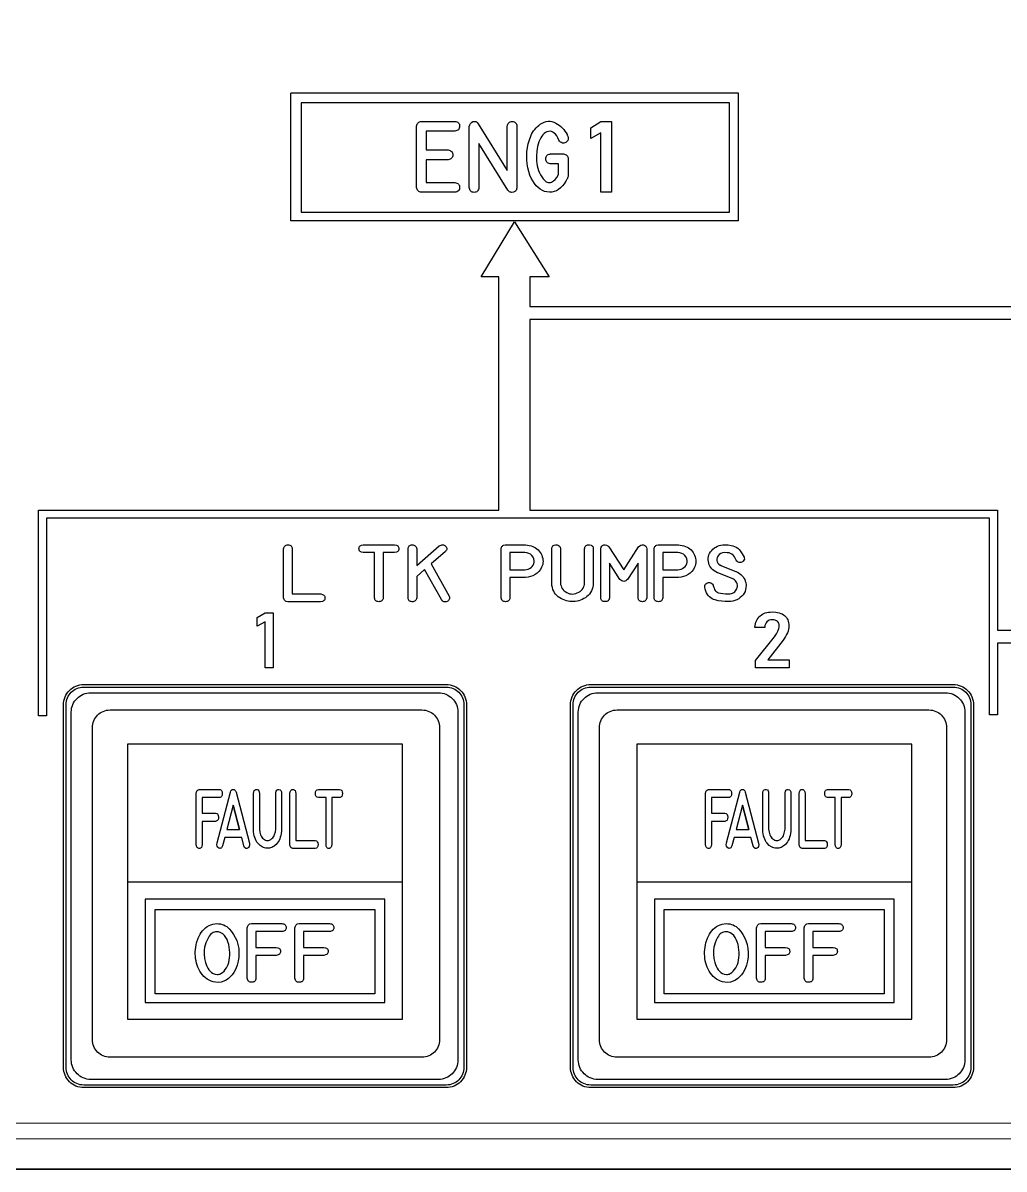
# Model space of a CAD drawing. Extents: x 361 to 684, y 82 to 686.
# Drawn here: x 394.5 to 451.6, y 438.9 to 505.6 of the extents above; entities that cross this region are included whole.
import ezdxf

# ---------------------------------------------------------------- set-up
doc = ezdxf.new("R2010")
doc.units = 0
for name, color, linetype in [('_BACKPANEL', 5, 'CONTINUOUS'), ('_ENGRAVING', 105, 'CONTINUOUS'), ('_LABELS', 30, 'CONTINUOUS'), ('_TOPLAYER', 1, 'CONTINUOUS')]:
    doc.layers.add(name, color=color, linetype=linetype)

msp = doc.modelspace()

# ---------------------------------------------------------------- linework, layer by layer
at = {"layer": '_BACKPANEL'}
for points in [[(683.84, 572.225), (683.84, 567.463), (683.84, 557.938), (683.84, 548.413), (683.84, 448.4), (683.84, 438.875), (361.5, 438.875), (361.5, 448.4), (361.5, 548.413), (361.5, 557.938), (361.5, 567.463), (361.5, 572.225)], [(398.043, 466.914), (419.138, 466.914), (419.244, 466.909), (419.346, 466.893), (419.444, 466.868), (419.539, 466.833), (419.629, 466.79), (419.713, 466.739), (419.792, 466.68), (419.865, 466.614), (419.931, 466.541), (419.991, 466.462), (420.042, 466.377), (420.085, 466.287), (420.119, 466.193), (420.145, 466.094), (420.16, 465.992), (420.165, 465.886), (420.165, 444.791), (420.16, 444.686), (420.145, 444.584), (420.119, 444.485), (420.085, 444.391), (420.042, 444.301), (419.991, 444.216), (419.931, 444.137), (419.865, 444.064), (419.792, 443.998), (419.713, 443.939), (419.629, 443.888), (419.539, 443.844), (419.444, 443.81), (419.346, 443.785), (419.244, 443.769), (419.138, 443.764), (398.043, 443.764), (397.937, 443.769), (397.835, 443.785), (397.737, 443.81), (397.642, 443.844), (397.552, 443.888), (397.468, 443.939), (397.389, 443.998), (397.316, 444.064), (397.249, 444.137), (397.19, 444.216), (397.139, 444.301), (397.096, 444.391), (397.062, 444.485), (397.036, 444.584), (397.021, 444.686), (397.015, 444.791), (397.015, 465.886), (397.021, 465.992), (397.036, 466.094), (397.062, 466.193), (397.096, 466.287), (397.139, 466.377), (397.19, 466.462), (397.249, 466.541), (397.316, 466.614), (397.389, 466.68), (397.468, 466.739), (397.552, 466.79), (397.642, 466.833), (397.737, 466.868), (397.835, 466.893), (397.937, 466.909)], [(427.543, 466.914), (448.638, 466.914), (448.744, 466.909), (448.846, 466.893), (448.944, 466.868), (449.039, 466.833), (449.129, 466.79), (449.213, 466.739), (449.292, 466.68), (449.365, 466.614), (449.431, 466.541), (449.491, 466.462), (449.542, 466.377), (449.585, 466.287), (449.619, 466.193), (449.645, 466.094), (449.66, 465.992), (449.665, 465.886), (449.665, 444.791), (449.66, 444.686), (449.645, 444.584), (449.619, 444.485), (449.585, 444.391), (449.542, 444.301), (449.491, 444.216), (449.431, 444.137), (449.365, 444.064), (449.292, 443.998), (449.213, 443.939), (449.129, 443.888), (449.039, 443.844), (448.944, 443.81), (448.846, 443.785), (448.744, 443.769), (448.638, 443.764), (427.543, 443.764), (427.437, 443.769), (427.335, 443.785), (427.237, 443.81), (427.142, 443.844), (427.052, 443.888), (426.968, 443.939), (426.889, 443.998), (426.816, 444.064), (426.749, 444.137), (426.69, 444.216), (426.639, 444.301), (426.596, 444.391), (426.562, 444.485), (426.536, 444.584), (426.521, 444.686), (426.515, 444.791), (426.515, 465.886), (426.521, 465.992), (426.536, 466.094), (426.562, 466.193), (426.596, 466.287), (426.639, 466.377), (426.69, 466.462), (426.749, 466.541), (426.816, 466.614), (426.889, 466.68), (426.968, 466.739), (427.052, 466.79), (427.142, 466.833), (427.237, 466.868), (427.335, 466.893), (427.437, 466.909)]]:
    msp.add_lwpolyline(points, close=True, dxfattribs=at)
at = {"layer": '_ENGRAVING'}
for points in [[(436.134, 494.039), (436.134, 501.462), (410.086, 501.459)], [(436.134, 494.039), (410.086, 494.046), (410.086, 501.459)], [(461.427, 469.473), (451.21, 469.473), (451.21, 465.303), (450.738, 465.303), (450.738, 475.706), (450.738, 476.749), (432.169, 476.749), (411.852, 476.749), (395.889, 476.749), (395.879, 476.749), (395.879, 475.736), (395.879, 465.241), (395.407, 465.241), (395.407, 475.715), (395.407, 477.197), (395.407, 477.198), (411.865, 477.198), (420.585, 477.198), (420.78, 477.198), (421.49, 477.198), (421.542, 477.198), (422.187, 477.198), (422.187, 490.789), (421.167, 490.789), (423.113, 493.988), (425.117, 490.789), (423.994, 490.789), (423.994, 489.055), (489.116, 489.055)], [(510.137, 488.305), (423.994, 488.305), (423.994, 477.198), (432.193, 477.197), (451.21, 477.197), (451.21, 475.693), (451.21, 470.223), (461.374, 470.223)], [(677.57, 441.546), (367.111, 441.532), (367.02, 441.522), (366.936, 441.496), (366.86, 441.454), (366.794, 441.399), (366.739, 441.332), (366.698, 441.256), (366.672, 441.171), (366.663, 441.08), (366.672, 440.99), (366.699, 440.905), (366.74, 440.829), (366.795, 440.762), (366.862, 440.708), (366.938, 440.666), (367.022, 440.64), (367.113, 440.631), (677.57, 440.646)]]:
    msp.add_lwpolyline(points, dxfattribs=at)
for points in [[(410.7, 494.546), (435.611, 494.546), (435.611, 500.897), (410.7, 500.897)], [(419.635, 499.26), (417.971, 499.26), (417.971, 498.159), (419.239, 498.159), (419.306, 498.145), (419.364, 498.125), (419.413, 498.099), (419.453, 498.066), (419.484, 498.027), (419.506, 497.981), (419.519, 497.93), (419.523, 497.872), (419.519, 497.814), (419.505, 497.762), (419.483, 497.717), (419.452, 497.678), (419.412, 497.646), (419.363, 497.62), (419.306, 497.6), (419.239, 497.587), (417.971, 497.587), (417.971, 496.264), (419.635, 496.264), (419.701, 496.25), (419.758, 496.23), (419.807, 496.204), (419.847, 496.172), (419.878, 496.133), (419.9, 496.088), (419.913, 496.037), (419.917, 495.98), (419.913, 495.923), (419.9, 495.872), (419.878, 495.827), (419.847, 495.788), (419.807, 495.756), (419.758, 495.731), (419.701, 495.711), (419.635, 495.698), (417.692, 495.698), (417.633, 495.709), (417.581, 495.728), (417.535, 495.753), (417.496, 495.785), (417.464, 495.825), (417.438, 495.871), (417.42, 495.924), (417.408, 495.984), (417.408, 499.54), (417.42, 499.603), (417.44, 499.657), (417.466, 499.704), (417.498, 499.744), (417.537, 499.775), (417.582, 499.798), (417.634, 499.814), (417.692, 499.822), (419.635, 499.822), (419.701, 499.813), (419.758, 499.796), (419.807, 499.772), (419.846, 499.74), (419.877, 499.701), (419.899, 499.655), (419.912, 499.601), (419.916, 499.539), (419.912, 499.478), (419.898, 499.424), (419.876, 499.378), (419.845, 499.339), (419.806, 499.308), (419.757, 499.284), (419.7, 499.269)], [(423.246, 495.976), (423.233, 495.88), (423.217, 495.839), (423.195, 495.803), (423.166, 495.772), (423.131, 495.745), (423.042, 495.707), (422.946, 495.693), (422.902, 495.697), (422.861, 495.708), (422.823, 495.727), (422.788, 495.753), (422.726, 495.827), (421.041, 498.539), (421.041, 495.976), (421.027, 495.91), (421.007, 495.852), (420.98, 495.804), (420.948, 495.764), (420.909, 495.733), (420.865, 495.711), (420.814, 495.698), (420.757, 495.694), (420.7, 495.698), (420.65, 495.711), (420.605, 495.733), (420.567, 495.764), (420.535, 495.804), (420.509, 495.852), (420.489, 495.91), (420.475, 495.976), (420.475, 499.532), (420.5, 499.628), (420.544, 499.706), (420.607, 499.766), (420.689, 499.808), (420.734, 499.821), (420.777, 499.825), (420.818, 499.822), (420.857, 499.81), (420.894, 499.79), (420.93, 499.763), (420.995, 499.683), (422.68, 496.967), (422.68, 499.532), (422.693, 499.6), (422.713, 499.658), (422.739, 499.707), (422.772, 499.747), (422.812, 499.778), (422.859, 499.8), (422.912, 499.813), (422.972, 499.817), (423.032, 499.812), (423.084, 499.798), (423.129, 499.776), (423.167, 499.744), (423.198, 499.704), (423.221, 499.656), (423.237, 499.598), (423.246, 499.532)], [(425.194, 497.359), (425.176, 497.361), (425.118, 497.372), (425.069, 497.39), (425.027, 497.415), (424.992, 497.446), (424.965, 497.485), (424.946, 497.53), (424.935, 497.582), (424.931, 497.641), (424.935, 497.7), (424.946, 497.752), (424.965, 497.798), (424.992, 497.836), (425.027, 497.868), (425.069, 497.892), (425.118, 497.91), (425.176, 497.921), (425.194, 497.925), (425.212, 497.925), (425.952, 497.925), (426.008, 497.92), (426.06, 497.904), (426.108, 497.878), (426.152, 497.842), (426.188, 497.798), (426.214, 497.75), (426.23, 497.697), (426.235, 497.641), (426.235, 496.62), (426.211, 496.568), (426.197, 496.536), (426.183, 496.505), (426.167, 496.475), (426.151, 496.445), (426.137, 496.415), (426.121, 496.385), (426.103, 496.354), (426.002, 496.199), (425.896, 496.065), (425.784, 495.952), (425.666, 495.86), (425.543, 495.789), (425.413, 495.74), (425.277, 495.712), (425.136, 495.705), (424.994, 495.718), (424.858, 495.752), (424.728, 495.804), (424.604, 495.876), (424.486, 495.968), (424.373, 496.079), (424.266, 496.21), (424.165, 496.36), (424.077, 496.522), (424.002, 496.703), (423.939, 496.903), (423.888, 497.123), (423.851, 497.353), (423.829, 497.586), (423.823, 497.821), (423.834, 498.059), (423.861, 498.295), (423.907, 498.526), (423.972, 498.75), (424.055, 498.969), (424.105, 499.074), (424.16, 499.174), (424.22, 499.268), (424.287, 499.357), (424.359, 499.44), (424.437, 499.517), (424.521, 499.589), (424.61, 499.655), (424.725, 499.725), (424.839, 499.777), (424.953, 499.813), (425.065, 499.83), (425.177, 499.831), (425.289, 499.814), (425.399, 499.78), (425.509, 499.728), (425.615, 499.665), (425.714, 499.596), (425.806, 499.521), (425.891, 499.439), (425.969, 499.352), (426.041, 499.258), (426.105, 499.159), (426.163, 499.053), (426.179, 499.021), (426.191, 498.992), (426.207, 498.962), (426.229, 498.871), (426.228, 498.789), (426.203, 498.715), (426.155, 498.65), (426.095, 498.602), (426.033, 498.571), (425.969, 498.559), (425.902, 498.564), (425.838, 498.586), (425.781, 498.62), (425.732, 498.667), (425.691, 498.727), (425.631, 498.862), (425.566, 498.977), (425.496, 499.072), (425.423, 499.146), (425.345, 499.199), (425.263, 499.232), (425.177, 499.244), (425.087, 499.236), (424.997, 499.21), (424.913, 499.17), (424.835, 499.116), (424.763, 499.047), (424.696, 498.964), (424.636, 498.866), (424.581, 498.754), (424.532, 498.628), (424.455, 498.365), (424.406, 498.093), (424.384, 497.811), (424.389, 497.519), (424.404, 497.373), (424.428, 497.232), (424.461, 497.096), (424.505, 496.964), (424.558, 496.837), (424.62, 496.715), (424.693, 496.598), (424.775, 496.485), (424.834, 496.415), (424.894, 496.357), (424.955, 496.313), (425.015, 496.282), (425.076, 496.264), (425.137, 496.259), (425.199, 496.267), (425.26, 496.288), (425.377, 496.355), (425.481, 496.446), (425.572, 496.562), (425.649, 496.701), (425.671, 496.745), (425.671, 497.359)], [(428.744, 495.701), (428.134, 495.701), (428.134, 499.15), (427.55, 498.819), (427.55, 499.453), (428.134, 499.815), (428.744, 499.815)], [(409.925, 471.88), (409.827, 471.899), (409.786, 471.918), (409.752, 471.943), (409.723, 471.974), (409.7, 472.011), (409.671, 472.104), (409.671, 474.96), (409.683, 475.015), (409.701, 475.062), (409.725, 475.101), (409.755, 475.134), (409.791, 475.158), (409.832, 475.176), (409.88, 475.186), (409.933, 475.189), (409.985, 475.184), (410.032, 475.173), (410.072, 475.155), (410.106, 475.13), (410.133, 475.098), (410.154, 475.059), (410.168, 475.013), (410.176, 474.96), (410.176, 472.331), (411.83, 472.332), (411.941, 472.308), (411.985, 472.287), (412.02, 472.261), (412.048, 472.23), (412.067, 472.192), (412.079, 472.149), (412.082, 472.1), (412.077, 472.052), (412.065, 472.009), (412.045, 471.973), (412.017, 471.942), (411.982, 471.918), (411.938, 471.899), (411.828, 471.88)], [(414.968, 472.108), (414.968, 474.734), (414.31, 474.734), (414.201, 474.755), (414.158, 474.774), (414.123, 474.8), (414.095, 474.831), (414.076, 474.868), (414.064, 474.912), (414.06, 474.961), (414.065, 475.01), (414.076, 475.054), (414.096, 475.091), (414.123, 475.123), (414.159, 475.148), (414.201, 475.168), (414.31, 475.19), (416.129, 475.19), (416.237, 475.169), (416.28, 475.149), (416.315, 475.124), (416.342, 475.092), (416.361, 475.054), (416.373, 475.011), (416.377, 474.961), (416.374, 474.911), (416.362, 474.868), (416.343, 474.83), (416.316, 474.799), (416.281, 474.774), (416.238, 474.754), (416.129, 474.734), (415.473, 474.734), (415.473, 472.108), (415.46, 472.054), (415.441, 472.008), (415.417, 471.968), (415.387, 471.936), (415.351, 471.912), (415.309, 471.894), (415.262, 471.884), (415.209, 471.882), (415.156, 471.886), (415.11, 471.897), (415.071, 471.915), (415.037, 471.94), (415.01, 471.971), (414.99, 472.01), (414.976, 472.055)], [(418.733, 475.128), (418.832, 475.177), (418.879, 475.189), (418.925, 475.191), (418.97, 475.185), (419.013, 475.17), (419.054, 475.146), (419.095, 475.113), (419.129, 475.075), (419.153, 475.037), (419.167, 474.999), (419.171, 474.96), (419.165, 474.92), (419.149, 474.88), (419.122, 474.84), (419.086, 474.799), (418.256, 474.08), (419.308, 472.209), (419.322, 472.155), (419.328, 472.104), (419.325, 472.059), (419.314, 472.017), (419.294, 471.98), (419.266, 471.948), (419.228, 471.92), (419.182, 471.896), (419.133, 471.879), (419.087, 471.871), (419.042, 471.871), (419.001, 471.88), (418.961, 471.898), (418.924, 471.925), (418.856, 472.004), (417.874, 473.75), (417.417, 473.353), (417.417, 472.104), (417.405, 472.051), (417.386, 472.005), (417.362, 471.966), (417.332, 471.934), (417.296, 471.91), (417.255, 471.892), (417.207, 471.882), (417.154, 471.879), (417.101, 471.883), (417.055, 471.894), (417.015, 471.912), (416.982, 471.937), (416.955, 471.968), (416.934, 472.007), (416.92, 472.052), (416.912, 472.104), (416.912, 474.96), (416.92, 475.013), (416.934, 475.059), (416.955, 475.098), (416.982, 475.13), (417.015, 475.155), (417.055, 475.173), (417.101, 475.184), (417.154, 475.189), (417.207, 475.186), (417.255, 475.176), (417.296, 475.158), (417.332, 475.134), (417.362, 475.101), (417.386, 475.062), (417.405, 475.015), (417.417, 474.96), (417.417, 473.986)], [(423.71, 475.19), (423.744, 475.19), (423.856, 475.178), (423.964, 475.159), (424.068, 475.131), (424.167, 475.096), (424.256, 475.054), (424.339, 475.005), (424.414, 474.95), (424.483, 474.889), (424.546, 474.821), (424.601, 474.747), (424.65, 474.667), (424.692, 474.581), (424.725, 474.491), (424.749, 474.402), (424.763, 474.314), (424.768, 474.226), (424.763, 474.139), (424.747, 474.053), (424.723, 473.967), (424.688, 473.881), (424.617, 473.754), (424.53, 473.641), (424.429, 473.542), (424.312, 473.459), (424.183, 473.391), (424.045, 473.34), (423.899, 473.306), (423.744, 473.288), (423.71, 473.287), (422.839, 473.287), (422.839, 472.109), (422.828, 472.056), (422.811, 472.01), (422.788, 471.97), (422.759, 471.938), (422.724, 471.914), (422.684, 471.896), (422.637, 471.885), (422.584, 471.882), (422.532, 471.885), (422.485, 471.896), (422.445, 471.914), (422.41, 471.938), (422.382, 471.97), (422.359, 472.01), (422.342, 472.056), (422.332, 472.109), (422.332, 474.963), (422.357, 475.053), (422.378, 475.089), (422.404, 475.12), (422.437, 475.146), (422.475, 475.166), (422.568, 475.19), (422.584, 475.19)], [(423.71, 474.734), (422.839, 474.734), (422.839, 473.744), (423.71, 473.744), (423.809, 473.752), (423.902, 473.775), (423.989, 473.813), (424.071, 473.867), (424.141, 473.932), (424.195, 474.005), (424.233, 474.085), (424.254, 474.174), (424.258, 474.282), (424.237, 474.383), (424.192, 474.477), (424.122, 474.565), (424.034, 474.639), (423.936, 474.692), (423.828, 474.723)], [(427.691, 472.972), (427.691, 472.94), (427.684, 472.843), (427.661, 472.723), (427.628, 472.612), (427.586, 472.508), (427.534, 472.413), (427.473, 472.326), (427.403, 472.247), (427.323, 472.176), (427.234, 472.113), (427.14, 472.058), (427.044, 472.011), (426.946, 471.972), (426.847, 471.941), (426.747, 471.917), (426.644, 471.902), (426.541, 471.894), (426.435, 471.894), (426.33, 471.901), (426.227, 471.917), (426.127, 471.94), (426.029, 471.971), (425.933, 472.01), (425.839, 472.056), (425.748, 472.11), (425.658, 472.172), (425.575, 472.242), (425.502, 472.319), (425.44, 472.404), (425.387, 472.496), (425.344, 472.595), (425.311, 472.703), (425.288, 472.817), (425.276, 472.94), (425.276, 472.972), (425.276, 474.963), (425.281, 475.009), (425.296, 475.051), (425.346, 475.123), (425.41, 475.169), (425.489, 475.19), (425.581, 475.185), (425.669, 475.158), (425.731, 475.112), (425.753, 475.082), (425.769, 475.047), (425.781, 474.963), (425.781, 472.972), (425.793, 472.882), (425.814, 472.798), (425.845, 472.72), (425.885, 472.647), (425.935, 472.581), (425.995, 472.52), (426.065, 472.465), (426.144, 472.416), (426.228, 472.376), (426.314, 472.348), (426.401, 472.332), (426.489, 472.328), (426.578, 472.336), (426.668, 472.356), (426.759, 472.388), (426.851, 472.432), (426.929, 472.48), (426.995, 472.534), (427.051, 472.595), (427.095, 472.662), (427.13, 472.734), (427.157, 472.809), (427.177, 472.889), (427.188, 472.972), (427.188, 474.963), (427.191, 475.007), (427.205, 475.053), (427.224, 475.093), (427.249, 475.125), (427.28, 475.151), (427.316, 475.17), (427.359, 475.182), (427.462, 475.186), (427.562, 475.165), (427.602, 475.146), (427.634, 475.121), (427.659, 475.09), (427.677, 475.054), (427.688, 475.011), (427.691, 474.963)], [(430.8, 472.108), (430.769, 472.009), (430.746, 471.97), (430.717, 471.938), (430.683, 471.914), (430.643, 471.896), (430.597, 471.886), (430.546, 471.882), (430.496, 471.886), (430.45, 471.897), (430.411, 471.914), (430.376, 471.939), (430.348, 471.971), (430.325, 472.009), (430.295, 472.108), (430.295, 474.125), (429.68, 473.177), (429.629, 473.13), (429.576, 473.096), (429.52, 473.074), (429.461, 473.065), (429.402, 473.071), (429.346, 473.091), (429.294, 473.126), (429.245, 473.177), (428.634, 474.12), (428.635, 472.108), (428.625, 472.055), (428.609, 472.009), (428.586, 471.971), (428.556, 471.939), (428.521, 471.915), (428.479, 471.898), (428.431, 471.887), (428.377, 471.884), (428.322, 471.888), (428.275, 471.898), (428.234, 471.916), (428.199, 471.94), (428.172, 471.972), (428.151, 472.01), (428.136, 472.055), (428.128, 472.108), (428.128, 474.96), (428.145, 475.044), (428.181, 475.109), (428.236, 475.155), (428.309, 475.182), (428.39, 475.189), (428.465, 475.175), (428.535, 475.138), (428.6, 475.08), (429.462, 473.744), (430.332, 475.08), (430.397, 475.138), (430.466, 475.175), (430.54, 475.189), (430.62, 475.181), (430.693, 475.154), (430.747, 475.108), (430.783, 475.043), (430.8, 474.96)], [(432.608, 475.19), (432.642, 475.19), (432.754, 475.178), (432.862, 475.159), (432.966, 475.131), (433.065, 475.096), (433.154, 475.054), (433.237, 475.005), (433.313, 474.95), (433.382, 474.889), (433.444, 474.821), (433.499, 474.747), (433.548, 474.667), (433.59, 474.581), (433.624, 474.491), (433.647, 474.402), (433.662, 474.314), (433.666, 474.226), (433.661, 474.139), (433.646, 474.053), (433.621, 473.967), (433.586, 473.881), (433.515, 473.754), (433.429, 473.641), (433.327, 473.542), (433.21, 473.459), (433.081, 473.391), (432.943, 473.34), (432.797, 473.306), (432.642, 473.288), (432.608, 473.287), (431.737, 473.287), (431.737, 472.109), (431.726, 472.056), (431.709, 472.01), (431.686, 471.97), (431.657, 471.938), (431.623, 471.914), (431.582, 471.896), (431.535, 471.885), (431.483, 471.882), (431.43, 471.885), (431.384, 471.896), (431.343, 471.914), (431.308, 471.938), (431.28, 471.97), (431.257, 472.01), (431.241, 472.056), (431.23, 472.109), (431.23, 474.963), (431.255, 475.053), (431.276, 475.089), (431.303, 475.12), (431.335, 475.146), (431.373, 475.166), (431.467, 475.19), (431.483, 475.19)], [(432.608, 474.734), (431.737, 474.734), (431.737, 473.744), (432.608, 473.744), (432.707, 473.752), (432.8, 473.775), (432.888, 473.813), (432.969, 473.867), (433.039, 473.932), (433.093, 474.005), (433.131, 474.085), (433.153, 474.174), (433.157, 474.282), (433.136, 474.383), (433.09, 474.477), (433.02, 474.565), (432.933, 474.639), (432.835, 474.692), (432.726, 474.723)], [(435.977, 473.642), (436.005, 473.631), (436.038, 473.616), (436.066, 473.602), (436.094, 473.586), (436.124, 473.571), (436.208, 473.516), (436.284, 473.456), (436.352, 473.391), (436.411, 473.321), (436.461, 473.245), (436.504, 473.165), (436.537, 473.08), (436.563, 472.99), (436.582, 472.842), (436.577, 472.691), (436.555, 472.583), (436.52, 472.479), (436.47, 472.38), (436.406, 472.285), (436.33, 472.197), (436.245, 472.119), (436.151, 472.052), (436.048, 471.996), (435.932, 471.948), (435.813, 471.914), (435.693, 471.893), (435.57, 471.886), (435.364, 471.892), (435.164, 471.91), (434.967, 471.94), (434.776, 471.982), (434.685, 472.012), (434.601, 472.051), (434.523, 472.1), (434.452, 472.159), (434.388, 472.228), (434.331, 472.308), (434.28, 472.397), (434.237, 472.497), (434.205, 472.607), (434.179, 472.72), (434.173, 472.776), (434.182, 472.829), (434.205, 472.879), (434.243, 472.925), (434.291, 472.963), (434.344, 472.986), (434.403, 472.996), (434.468, 472.993), (434.533, 472.973), (434.588, 472.94), (434.632, 472.894), (434.665, 472.835), (434.67, 472.82), (434.721, 472.662), (434.753, 472.597), (434.788, 472.54), (434.828, 472.492), (434.871, 472.453), (434.919, 472.423), (434.971, 472.402), (435.088, 472.372), (435.227, 472.352), (435.386, 472.342), (435.566, 472.34), (435.651, 472.345), (435.728, 472.359), (435.799, 472.382), (435.862, 472.415), (435.919, 472.456), (435.969, 472.507), (436.012, 472.568), (436.048, 472.637), (436.071, 472.704), (436.081, 472.773), (436.08, 472.842), (436.066, 472.913), (436.042, 472.981), (436.008, 473.044), (435.964, 473.1), (435.91, 473.151), (435.85, 473.19), (435.774, 473.227), (434.945, 473.555), (434.918, 473.568), (434.821, 473.619), (434.734, 473.675), (434.656, 473.736), (434.588, 473.802), (434.53, 473.874), (434.481, 473.95), (434.442, 474.032), (434.412, 474.119), (434.389, 474.221), (434.378, 474.32), (434.38, 474.417), (434.394, 474.511), (434.422, 474.602), (434.462, 474.691), (434.514, 474.777), (434.58, 474.861), (434.655, 474.938), (434.735, 475.005), (434.821, 475.061), (434.912, 475.107), (435.01, 475.143), (435.113, 475.169), (435.221, 475.184), (435.335, 475.19), (435.532, 475.185), (435.719, 475.153), (435.809, 475.132), (435.9, 475.101), (436.006, 475.049), (436.099, 474.988), (436.179, 474.918), (436.245, 474.839), (436.36, 474.666), (436.462, 474.479), (436.478, 474.437), (436.484, 474.361), (436.46, 474.293), (436.416, 474.232), (436.378, 474.203), (436.33, 474.178), (436.28, 474.164), (436.228, 474.16), (436.174, 474.167), (436.121, 474.184), (436.076, 474.211), (436.036, 474.248), (436.003, 474.296), (435.904, 474.488), (435.841, 474.577), (435.756, 474.65), (435.68, 474.688), (435.599, 474.715), (435.482, 474.732), (435.317, 474.737), (435.204, 474.724), (435.105, 474.689), (435.021, 474.631), (434.95, 474.55), (434.914, 474.489), (434.891, 474.425), (434.881, 474.358), (434.885, 474.287), (434.906, 474.202), (434.945, 474.128), (435, 474.063), (435.072, 474.009), (435.088, 473.998), (435.108, 473.988), (435.127, 473.98), (435.149, 473.972)], [(409.069, 468.032), (408.594, 468.032), (408.594, 470.719), (408.139, 470.461), (408.139, 470.954), (408.594, 471.237), (409.069, 471.237)], [(438.093, 471.284), (438.316, 471.271), (438.417, 471.255), (438.511, 471.232), (438.599, 471.202), (438.679, 471.166), (438.752, 471.124), (438.818, 471.074), (438.878, 471.02), (438.929, 470.959), (438.973, 470.893), (439.008, 470.821), (439.036, 470.743), (439.056, 470.659), (439.068, 470.569), (439.072, 470.474), (439.072, 470.467), (439.067, 470.374), (439.051, 470.277), (439.024, 470.176), (438.987, 470.072), (438.94, 469.966), (438.883, 469.859), (438.816, 469.752), (438.739, 469.644), (437.847, 468.494), (439.082, 468.494), (439.082, 468.041), (437.135, 468.041), (437.135, 468.456), (438.237, 469.843), (438.352, 470.012), (438.436, 470.174), (438.488, 470.327), (438.501, 470.398), (438.506, 470.465), (438.506, 470.474), (438.499, 470.555), (438.48, 470.626), (438.448, 470.686), (438.403, 470.737), (438.346, 470.776), (438.278, 470.805), (438.197, 470.822), (438.106, 470.827), (438.013, 470.82), (437.931, 470.799), (437.858, 470.764), (437.796, 470.715), (437.744, 470.653), (437.706, 470.579), (437.679, 470.492), (437.665, 470.392), (437.665, 470.377), (437.099, 470.377), (437.099, 470.392), (437.111, 470.497), (437.131, 470.595), (437.157, 470.687), (437.19, 470.773), (437.231, 470.852), (437.278, 470.925), (437.332, 470.992), (437.394, 471.052), (437.461, 471.107), (437.534, 471.154), (437.613, 471.194), (437.698, 471.226), (437.788, 471.252), (437.884, 471.27), (437.986, 471.281)], [(398.053, 467.067), (419.128, 467.067), (419.25, 467.061), (419.369, 467.043), (419.483, 467.014), (419.593, 466.974), (419.697, 466.924), (419.795, 466.864), (419.886, 466.796), (419.971, 466.719), (420.048, 466.635), (420.116, 466.543), (420.176, 466.445), (420.226, 466.341), (420.265, 466.231), (420.295, 466.117), (420.313, 465.999), (420.319, 465.877), (420.319, 444.801), (420.313, 444.679), (420.295, 444.561), (420.265, 444.446), (420.226, 444.337), (420.176, 444.233), (420.116, 444.135), (420.048, 444.043), (419.971, 443.959), (419.886, 443.882), (419.795, 443.813), (419.697, 443.754), (419.593, 443.704), (419.483, 443.664), (419.369, 443.635), (419.25, 443.617), (419.128, 443.611), (398.053, 443.611), (397.931, 443.617), (397.812, 443.635), (397.698, 443.664), (397.588, 443.704), (397.484, 443.754), (397.386, 443.813), (397.295, 443.882), (397.21, 443.959), (397.133, 444.043), (397.065, 444.135), (397.005, 444.233), (396.955, 444.337), (396.916, 444.446), (396.886, 444.561), (396.868, 444.679), (396.862, 444.801), (396.862, 465.877), (396.868, 465.999), (396.886, 466.117), (396.916, 466.231), (396.955, 466.341), (397.005, 466.445), (397.065, 466.543), (397.133, 466.635), (397.21, 466.719), (397.295, 466.796), (397.386, 466.864), (397.484, 466.924), (397.588, 466.974), (397.698, 467.014), (397.812, 467.043), (397.931, 467.061)], [(427.553, 467.067), (448.628, 467.067), (448.75, 467.061), (448.869, 467.043), (448.983, 467.014), (449.093, 466.974), (449.197, 466.924), (449.295, 466.864), (449.386, 466.796), (449.471, 466.719), (449.548, 466.635), (449.616, 466.543), (449.676, 466.445), (449.726, 466.341), (449.765, 466.231), (449.795, 466.117), (449.813, 465.999), (449.819, 465.877), (449.819, 444.801), (449.813, 444.679), (449.795, 444.561), (449.765, 444.446), (449.726, 444.337), (449.676, 444.233), (449.616, 444.135), (449.548, 444.043), (449.471, 443.959), (449.386, 443.882), (449.295, 443.813), (449.197, 443.754), (449.093, 443.704), (448.983, 443.664), (448.869, 443.635), (448.75, 443.617), (448.628, 443.611), (427.553, 443.611), (427.431, 443.617), (427.312, 443.635), (427.198, 443.664), (427.088, 443.704), (426.984, 443.754), (426.886, 443.813), (426.795, 443.882), (426.71, 443.959), (426.633, 444.043), (426.565, 444.135), (426.505, 444.233), (426.455, 444.337), (426.416, 444.446), (426.386, 444.561), (426.368, 444.679), (426.362, 444.801), (426.362, 465.877), (426.368, 465.999), (426.386, 466.117), (426.416, 466.231), (426.455, 466.341), (426.505, 466.445), (426.565, 466.543), (426.633, 466.635), (426.71, 466.719), (426.795, 466.796), (426.886, 466.864), (426.984, 466.924), (427.088, 466.974), (427.198, 467.014), (427.312, 467.043), (427.431, 467.061)], [(398.461, 466.589), (418.677, 466.589), (418.794, 466.583), (418.907, 466.566), (419.017, 466.538), (419.122, 466.499), (419.222, 466.451), (419.316, 466.394), (419.404, 466.329), (419.485, 466.255), (419.559, 466.174), (419.624, 466.086), (419.681, 465.992), (419.729, 465.892), (419.768, 465.787), (419.796, 465.678), (419.813, 465.564), (419.819, 465.447), (419.819, 445.231), (419.813, 445.114), (419.796, 445), (419.768, 444.891), (419.729, 444.786), (419.681, 444.686), (419.624, 444.591), (419.559, 444.504), (419.485, 444.423), (419.404, 444.349), (419.316, 444.283), (419.222, 444.226), (419.122, 444.178), (419.017, 444.14), (418.907, 444.112), (418.794, 444.095), (418.677, 444.089), (398.461, 444.089), (398.344, 444.095), (398.23, 444.112), (398.12, 444.14), (398.015, 444.178), (397.916, 444.226), (397.821, 444.283), (397.734, 444.349), (397.653, 444.423), (397.579, 444.504), (397.513, 444.591), (397.456, 444.686), (397.408, 444.786), (397.37, 444.891), (397.342, 445), (397.325, 445.114), (397.319, 445.231), (397.319, 465.447), (397.325, 465.564), (397.342, 465.678), (397.37, 465.787), (397.408, 465.892), (397.456, 465.992), (397.513, 466.086), (397.579, 466.174), (397.653, 466.255), (397.734, 466.329), (397.821, 466.394), (397.916, 466.451), (398.015, 466.499), (398.12, 466.538), (398.23, 466.566), (398.344, 466.583)], [(427.961, 466.589), (448.177, 466.589), (448.294, 466.583), (448.407, 466.566), (448.517, 466.538), (448.622, 466.499), (448.722, 466.451), (448.816, 466.394), (448.904, 466.329), (448.985, 466.255), (449.059, 466.174), (449.124, 466.086), (449.181, 465.992), (449.229, 465.892), (449.268, 465.787), (449.296, 465.678), (449.313, 465.564), (449.319, 465.447), (449.319, 445.231), (449.313, 445.114), (449.296, 445), (449.268, 444.891), (449.229, 444.786), (449.181, 444.686), (449.124, 444.591), (449.059, 444.504), (448.985, 444.423), (448.904, 444.349), (448.816, 444.283), (448.722, 444.226), (448.622, 444.178), (448.517, 444.14), (448.407, 444.112), (448.294, 444.095), (448.177, 444.089), (427.961, 444.089), (427.844, 444.095), (427.73, 444.112), (427.62, 444.14), (427.515, 444.178), (427.416, 444.226), (427.321, 444.283), (427.234, 444.349), (427.153, 444.423), (427.079, 444.504), (427.013, 444.591), (426.956, 444.686), (426.908, 444.786), (426.87, 444.891), (426.842, 445), (426.825, 445.114), (426.819, 445.231), (426.819, 465.447), (426.825, 465.564), (426.842, 465.678), (426.87, 465.787), (426.908, 465.892), (426.956, 465.992), (427.013, 466.086), (427.079, 466.174), (427.153, 466.255), (427.234, 466.329), (427.321, 466.394), (427.416, 466.451), (427.515, 466.499), (427.62, 466.538), (427.73, 466.566), (427.844, 466.583)]]:
    msp.add_lwpolyline(points, close=True, dxfattribs=at)
at = {"layer": '_LABELS'}
for points in [[(416.594, 447.588), (416.594, 463.59), (400.594, 463.59), (400.594, 447.588)], [(446.227, 447.588), (446.227, 463.59), (430.227, 463.59), (430.227, 447.588)], [(404.594, 457.763), (404.594, 460.723), (404.613, 460.821), (404.648, 460.893), (404.699, 460.94), (404.766, 460.961), (405.94, 460.961), (405.979, 460.953), (406.014, 460.939), (406.042, 460.919), (406.066, 460.892), (406.098, 460.82), (406.108, 460.723), (406.098, 460.627), (406.066, 460.555), (406.042, 460.529), (406.012, 460.51), (405.977, 460.496), (405.937, 460.489), (404.935, 460.489), (404.935, 459.571), (405.717, 459.571), (405.79, 459.551), (405.819, 459.532), (405.843, 459.506), (405.875, 459.438), (405.886, 459.345), (405.877, 459.251), (405.845, 459.179), (405.821, 459.151), (405.792, 459.128), (405.717, 459.1), (404.935, 459.1), (404.935, 457.763), (404.92, 457.661), (404.888, 457.588), (404.865, 457.562), (404.838, 457.544), (404.806, 457.532), (404.77, 457.528), (404.734, 457.531), (404.702, 457.541), (404.674, 457.559), (404.65, 457.585), (404.614, 457.659)], [(405.807, 457.848), (406.196, 459.327), (406.586, 460.807), (406.611, 460.873), (406.646, 460.921), (406.69, 460.951), (406.745, 460.961), (406.799, 460.952), (406.844, 460.923), (406.879, 460.875), (406.905, 460.807), (407.682, 457.84), (407.689, 457.732), (407.674, 457.645), (407.637, 457.579), (407.61, 457.554), (407.578, 457.534), (407.543, 457.522), (407.511, 457.517), (407.481, 457.522), (407.453, 457.535), (407.403, 457.588), (407.361, 457.675), (407.236, 458.155), (406.248, 458.155), (406.126, 457.687), (406.083, 457.599), (406.059, 457.568), (406.032, 457.547), (406.004, 457.534), (405.973, 457.53), (405.94, 457.535), (405.906, 457.549), (405.846, 457.595), (405.81, 457.66), (405.797, 457.744)], [(409.555, 458.657), (409.555, 458.623), (409.55, 458.523), (409.534, 458.399), (409.512, 458.283), (409.483, 458.175), (409.449, 458.077), (409.407, 457.986), (409.36, 457.904), (409.306, 457.83), (409.246, 457.765), (409.117, 457.659), (409.051, 457.619), (408.984, 457.586), (408.916, 457.561), (408.847, 457.545), (408.776, 457.537), (408.705, 457.537), (408.634, 457.545), (408.564, 457.561), (408.496, 457.585), (408.43, 457.617), (408.302, 457.706), (408.179, 457.826), (408.123, 457.899), (408.074, 457.979), (408.031, 458.067), (407.996, 458.162), (407.967, 458.266), (407.945, 458.377), (407.929, 458.496), (407.921, 458.623), (407.921, 458.657), (407.921, 460.726), (407.934, 460.817), (407.968, 460.891), (408.011, 460.94), (408.065, 460.961), (408.127, 460.956), (408.186, 460.928), (408.229, 460.88), (408.254, 460.813), (408.263, 460.726), (408.263, 458.657), (408.285, 458.476), (408.306, 458.395), (408.333, 458.32), (408.367, 458.251), (408.407, 458.188), (408.454, 458.131), (408.508, 458.08), (408.565, 458.038), (408.623, 458.009), (408.682, 457.992), (408.741, 457.988), (408.801, 457.997), (408.862, 458.017), (408.924, 458.051), (408.986, 458.097), (409.039, 458.146), (409.084, 458.202), (409.122, 458.265), (409.152, 458.335), (409.194, 458.488), (409.214, 458.657), (409.214, 460.726), (409.217, 460.771), (409.239, 460.86), (409.276, 460.921), (409.301, 460.941), (409.33, 460.953), (409.4, 460.958), (409.468, 460.936), (409.494, 460.916), (409.516, 460.89), (409.545, 460.82), (409.555, 460.726)], [(410.216, 457.523), (410.149, 457.542), (410.098, 457.588), (410.063, 457.659), (410.044, 457.756), (410.044, 460.723), (410.064, 460.828), (410.101, 460.903), (410.125, 460.929), (410.153, 460.947), (410.185, 460.957), (410.221, 460.96), (410.256, 460.955), (410.288, 460.944), (410.315, 460.925), (410.338, 460.899), (410.37, 460.825), (410.386, 460.723), (410.386, 457.991), (411.505, 457.992), (411.58, 457.967), (411.609, 457.946), (411.633, 457.919), (411.665, 457.847), (411.675, 457.752), (411.664, 457.657), (411.631, 457.587), (411.607, 457.562), (411.578, 457.543), (411.503, 457.523)], [(412.141, 457.759), (412.141, 460.488), (411.696, 460.488), (411.621, 460.509), (411.592, 460.53), (411.568, 460.556), (411.537, 460.627), (411.526, 460.723), (411.537, 460.82), (411.569, 460.891), (411.593, 460.918), (411.622, 460.939), (411.696, 460.961), (412.926, 460.961), (412.999, 460.939), (413.028, 460.919), (413.052, 460.892), (413.083, 460.82), (413.094, 460.723), (413.084, 460.627), (413.052, 460.555), (413.029, 460.529), (413, 460.509), (412.966, 460.495), (412.926, 460.488), (412.482, 460.488), (412.482, 457.759), (412.461, 457.655), (412.424, 457.581), (412.4, 457.556), (412.371, 457.538), (412.339, 457.527), (412.304, 457.524), (412.268, 457.529), (412.237, 457.54), (412.21, 457.559), (412.187, 457.585), (412.155, 457.658)], [(434.227, 457.763), (434.227, 460.723), (434.246, 460.821), (434.281, 460.893), (434.332, 460.94), (434.399, 460.961), (435.572, 460.961), (435.612, 460.953), (435.646, 460.939), (435.675, 460.919), (435.699, 460.892), (435.73, 460.82), (435.741, 460.723), (435.73, 460.627), (435.698, 460.555), (435.674, 460.529), (435.645, 460.51), (435.61, 460.496), (435.57, 460.489), (434.567, 460.489), (434.567, 459.571), (435.349, 459.571), (435.423, 459.551), (435.452, 459.532), (435.475, 459.506), (435.507, 459.438), (435.519, 459.345), (435.509, 459.251), (435.478, 459.179), (435.454, 459.151), (435.424, 459.128), (435.349, 459.1), (434.567, 459.1), (434.567, 457.763), (434.552, 457.661), (434.52, 457.588), (434.497, 457.562), (434.47, 457.544), (434.439, 457.532), (434.403, 457.528), (434.367, 457.531), (434.335, 457.541), (434.307, 457.559), (434.283, 457.585), (434.247, 457.659)], [(435.44, 457.848), (435.829, 459.327), (436.218, 460.807), (436.243, 460.873), (436.278, 460.921), (436.323, 460.951), (436.377, 460.961), (436.432, 460.952), (436.477, 460.923), (436.512, 460.875), (436.537, 460.807), (437.314, 457.84), (437.321, 457.732), (437.306, 457.645), (437.269, 457.579), (437.242, 457.554), (437.21, 457.534), (437.176, 457.522), (437.144, 457.517), (437.114, 457.522), (437.085, 457.535), (437.035, 457.588), (436.993, 457.675), (436.868, 458.155), (435.88, 458.155), (435.759, 457.687), (435.716, 457.599), (435.691, 457.568), (435.665, 457.547), (435.636, 457.534), (435.606, 457.53), (435.573, 457.535), (435.538, 457.549), (435.478, 457.595), (435.442, 457.66), (435.429, 457.744)], [(439.187, 458.657), (439.187, 458.623), (439.183, 458.523), (439.167, 458.399), (439.144, 458.283), (439.116, 458.175), (439.081, 458.077), (439.04, 457.986), (438.992, 457.904), (438.938, 457.83), (438.878, 457.765), (438.749, 457.659), (438.683, 457.619), (438.616, 457.586), (438.548, 457.561), (438.479, 457.545), (438.409, 457.537), (438.338, 457.537), (438.266, 457.545), (438.197, 457.561), (438.129, 457.585), (438.063, 457.617), (437.934, 457.706), (437.812, 457.826), (437.756, 457.899), (437.706, 457.979), (437.664, 458.067), (437.628, 458.162), (437.599, 458.266), (437.577, 458.377), (437.562, 458.496), (437.553, 458.623), (437.553, 458.657), (437.553, 460.726), (437.566, 460.817), (437.6, 460.891), (437.644, 460.94), (437.697, 460.961), (437.76, 460.956), (437.819, 460.928), (437.861, 460.88), (437.887, 460.813), (437.895, 460.726), (437.895, 458.657), (437.917, 458.476), (437.938, 458.395), (437.966, 458.32), (437.999, 458.251), (438.04, 458.188), (438.087, 458.131), (438.141, 458.08), (438.198, 458.038), (438.256, 458.009), (438.314, 457.992), (438.374, 457.988), (438.434, 457.997), (438.495, 458.017), (438.556, 458.051), (438.619, 458.097), (438.671, 458.146), (438.717, 458.202), (438.754, 458.265), (438.784, 458.335), (438.826, 458.488), (438.847, 458.657), (438.847, 460.726), (438.849, 460.771), (438.871, 460.86), (438.909, 460.921), (438.934, 460.941), (438.963, 460.953), (439.032, 460.958), (439.1, 460.936), (439.127, 460.916), (439.149, 460.89), (439.178, 460.82), (439.187, 460.726)], [(439.848, 457.523), (439.782, 457.542), (439.731, 457.588), (439.696, 457.659), (439.676, 457.756), (439.676, 460.723), (439.697, 460.828), (439.733, 460.903), (439.757, 460.929), (439.785, 460.947), (439.817, 460.957), (439.853, 460.96), (439.889, 460.955), (439.92, 460.944), (439.947, 460.925), (439.97, 460.899), (440.003, 460.825), (440.018, 460.723), (440.018, 457.991), (441.137, 457.992), (441.212, 457.967), (441.242, 457.946), (441.266, 457.919), (441.298, 457.847), (441.308, 457.752), (441.296, 457.657), (441.264, 457.587), (441.24, 457.562), (441.21, 457.543), (441.136, 457.523)], [(441.773, 457.759), (441.773, 460.488), (441.328, 460.488), (441.254, 460.509), (441.225, 460.53), (441.201, 460.556), (441.169, 460.627), (441.159, 460.723), (441.17, 460.82), (441.202, 460.891), (441.225, 460.918), (441.254, 460.939), (441.328, 460.961), (442.559, 460.961), (442.632, 460.939), (442.661, 460.919), (442.684, 460.892), (442.716, 460.82), (442.727, 460.723), (442.716, 460.627), (442.685, 460.555), (442.661, 460.529), (442.632, 460.509), (442.598, 460.495), (442.559, 460.488), (442.115, 460.488), (442.115, 457.759), (442.093, 457.655), (442.056, 457.581), (442.032, 457.556), (442.004, 457.538), (441.972, 457.527), (441.936, 457.524), (441.901, 457.529), (441.869, 457.54), (441.842, 457.559), (441.82, 457.585), (441.788, 457.658)], [(407.112, 458.627), (406.743, 460.036), (406.372, 458.627)], [(406.743, 460.036), (407.112, 458.627)], [(436.745, 458.627), (436.376, 460.036), (436.005, 458.627)], [(436.376, 460.036), (436.745, 458.627)], [(401.621, 454.571), (401.621, 454.429), (401.621, 448.571), (415.567, 448.571), (415.567, 454.571)], [(431.253, 454.571), (431.253, 454.429), (431.253, 448.571), (445.2, 448.571), (445.2, 454.571)], [(402.192, 453.973), (414.978, 453.973), (414.978, 449.071), (402.192, 449.071)], [(431.824, 453.973), (444.61, 453.973), (444.61, 449.071), (431.824, 449.071)], [(406.944, 452.172), (407.015, 451.939), (407.059, 451.701), (407.078, 451.459), (407.07, 451.213), (407.037, 450.97), (406.976, 450.738), (406.888, 450.516), (406.774, 450.306), (406.686, 450.183), (406.583, 450.069), (406.466, 449.966), (406.334, 449.872), (406.19, 449.797), (406.04, 449.751), (405.882, 449.734), (405.717, 449.747), (405.584, 449.774), (405.459, 449.813), (405.341, 449.862), (405.232, 449.923), (405.131, 449.994), (405.038, 450.076), (404.953, 450.17), (404.876, 450.274), (404.807, 450.385), (404.746, 450.499), (404.692, 450.617), (404.646, 450.737), (404.608, 450.861), (404.578, 450.988), (404.556, 451.118), (404.541, 451.251), (404.535, 451.385), (404.535, 451.518), (404.544, 451.65), (404.56, 451.782), (404.583, 451.912), (404.614, 452.042), (404.699, 452.299), (404.753, 452.422), (404.814, 452.537), (404.883, 452.643), (404.959, 452.74), (405.043, 452.828), (405.134, 452.908), (405.232, 452.979), (405.338, 453.041), (405.446, 453.091), (405.557, 453.126), (405.67, 453.148), (405.786, 453.155), (405.895, 453.15), (405.999, 453.135), (406.098, 453.111), (406.191, 453.077), (406.28, 453.034), (406.363, 452.981), (406.442, 452.918), (406.515, 452.845), (406.648, 452.687), (406.764, 452.522), (406.863, 452.351)], [(407.557, 449.975), (407.557, 452.918), (407.568, 452.97), (407.586, 453.015), (407.609, 453.054), (407.638, 453.087), (407.673, 453.114), (407.714, 453.134), (407.815, 453.155), (409.57, 453.155), (409.629, 453.147), (409.68, 453.133), (409.723, 453.113), (409.759, 453.087), (409.786, 453.054), (409.806, 453.015), (409.818, 452.97), (409.822, 452.919), (409.818, 452.868), (409.806, 452.823), (409.786, 452.784), (409.758, 452.752), (409.722, 452.726), (409.678, 452.706), (409.626, 452.693), (409.566, 452.686), (408.067, 452.686), (408.067, 451.774), (409.236, 451.774), (409.346, 451.753), (409.389, 451.734), (409.425, 451.709), (409.452, 451.678), (409.473, 451.641), (409.485, 451.597), (409.49, 451.548), (409.487, 451.499), (409.475, 451.455), (409.456, 451.416), (409.428, 451.383), (409.392, 451.355), (409.348, 451.333), (409.236, 451.305), (408.067, 451.305), (408.067, 449.975), (408.059, 449.921), (408.045, 449.874), (408.024, 449.834), (407.996, 449.802), (407.962, 449.776), (407.922, 449.758), (407.875, 449.746), (407.821, 449.742), (407.767, 449.745), (407.719, 449.755), (407.677, 449.773), (407.641, 449.798), (407.611, 449.831), (407.587, 449.872), (407.569, 449.92)], [(410.329, 449.975), (410.329, 452.918), (410.34, 452.97), (410.357, 453.015), (410.381, 453.054), (410.41, 453.087), (410.445, 453.114), (410.486, 453.134), (410.587, 453.155), (412.341, 453.155), (412.401, 453.147), (412.452, 453.133), (412.495, 453.113), (412.53, 453.087), (412.558, 453.054), (412.578, 453.015), (412.59, 452.97), (412.593, 452.919), (412.589, 452.868), (412.577, 452.823), (412.558, 452.784), (412.53, 452.752), (412.494, 452.726), (412.45, 452.706), (412.398, 452.693), (412.338, 452.686), (410.839, 452.686), (410.839, 451.774), (412.008, 451.774), (412.118, 451.753), (412.161, 451.734), (412.196, 451.709), (412.224, 451.678), (412.244, 451.641), (412.257, 451.597), (412.262, 451.548), (412.259, 451.499), (412.247, 451.455), (412.228, 451.416), (412.2, 451.383), (412.164, 451.355), (412.12, 451.333), (412.008, 451.305), (410.839, 451.305), (410.839, 449.975), (410.831, 449.921), (410.816, 449.874), (410.796, 449.834), (410.768, 449.802), (410.734, 449.776), (410.694, 449.758), (410.647, 449.746), (410.593, 449.742), (410.539, 449.745), (410.491, 449.755), (410.449, 449.773), (410.413, 449.798), (410.383, 449.831), (410.359, 449.872), (410.341, 449.92)], [(436.577, 452.172), (436.647, 451.939), (436.692, 451.701), (436.71, 451.459), (436.703, 451.213), (436.669, 450.97), (436.608, 450.738), (436.521, 450.516), (436.407, 450.306), (436.319, 450.183), (436.216, 450.069), (436.098, 449.966), (435.966, 449.872), (435.823, 449.797), (435.672, 449.751), (435.515, 449.734), (435.35, 449.747), (435.216, 449.774), (435.091, 449.813), (434.974, 449.862), (434.865, 449.923), (434.764, 449.994), (434.671, 450.076), (434.585, 450.17), (434.508, 450.274), (434.439, 450.385), (434.378, 450.499), (434.325, 450.617), (434.279, 450.737), (434.241, 450.861), (434.211, 450.988), (434.189, 451.118), (434.174, 451.251), (434.167, 451.385), (434.168, 451.518), (434.176, 451.65), (434.192, 451.782), (434.216, 451.912), (434.247, 452.042), (434.332, 452.299), (434.386, 452.422), (434.447, 452.537), (434.515, 452.643), (434.592, 452.74), (434.675, 452.828), (434.766, 452.908), (434.865, 452.979), (434.971, 453.041), (435.079, 453.091), (435.19, 453.126), (435.303, 453.148), (435.419, 453.155), (435.527, 453.15), (435.631, 453.135), (435.73, 453.111), (435.824, 453.077), (435.912, 453.034), (435.996, 452.981), (436.074, 452.918), (436.147, 452.845), (436.28, 452.687), (436.396, 452.522), (436.495, 452.351)], [(437.19, 449.975), (437.19, 452.918), (437.201, 452.97), (437.218, 453.015), (437.241, 453.054), (437.27, 453.087), (437.306, 453.114), (437.347, 453.134), (437.447, 453.155), (439.202, 453.155), (439.261, 453.147), (439.312, 453.133), (439.356, 453.113), (439.391, 453.087), (439.419, 453.054), (439.438, 453.015), (439.45, 452.97), (439.454, 452.919), (439.45, 452.868), (439.438, 452.823), (439.418, 452.784), (439.39, 452.752), (439.354, 452.726), (439.31, 452.706), (439.258, 452.693), (439.198, 452.686), (437.699, 452.686), (437.699, 451.774), (438.869, 451.774), (438.978, 451.753), (439.021, 451.734), (439.057, 451.709), (439.085, 451.678), (439.105, 451.641), (439.118, 451.597), (439.122, 451.548), (439.119, 451.499), (439.108, 451.455), (439.088, 451.416), (439.061, 451.383), (439.025, 451.355), (438.981, 451.333), (438.869, 451.305), (437.699, 451.305), (437.699, 449.975), (437.691, 449.921), (437.677, 449.874), (437.656, 449.834), (437.629, 449.802), (437.595, 449.776), (437.554, 449.758), (437.507, 449.746), (437.454, 449.742), (437.4, 449.745), (437.352, 449.755), (437.31, 449.773), (437.274, 449.798), (437.244, 449.831), (437.22, 449.872), (437.202, 449.92)], [(439.962, 449.975), (439.962, 452.918), (439.973, 452.97), (439.99, 453.015), (440.013, 453.054), (440.042, 453.087), (440.078, 453.114), (440.119, 453.134), (440.219, 453.155), (441.974, 453.155), (442.033, 453.147), (442.084, 453.133), (442.128, 453.113), (442.163, 453.087), (442.191, 453.054), (442.21, 453.015), (442.222, 452.97), (442.226, 452.919), (442.222, 452.868), (442.21, 452.823), (442.19, 452.784), (442.162, 452.752), (442.126, 452.726), (442.082, 452.706), (442.03, 452.693), (441.97, 452.686), (440.471, 452.686), (440.471, 451.774), (441.64, 451.774), (441.75, 451.753), (441.793, 451.734), (441.829, 451.709), (441.857, 451.678), (441.877, 451.641), (441.889, 451.597), (441.894, 451.548), (441.891, 451.499), (441.88, 451.455), (441.86, 451.416), (441.833, 451.383), (441.797, 451.355), (441.753, 451.333), (441.64, 451.305), (440.471, 451.305), (440.471, 449.975), (440.463, 449.921), (440.449, 449.874), (440.428, 449.834), (440.401, 449.802), (440.367, 449.776), (440.326, 449.758), (440.279, 449.746), (440.225, 449.742), (440.172, 449.745), (440.124, 449.755), (440.082, 449.773), (440.046, 449.798), (440.016, 449.831), (439.992, 449.872), (439.974, 449.92)], [(405.801, 452.681), (405.72, 452.676), (405.644, 452.66), (405.573, 452.635), (405.508, 452.598), (405.447, 452.552), (405.391, 452.495), (405.341, 452.428), (405.296, 452.351), (405.218, 452.192), (405.156, 452.045), (405.11, 451.91), (405.079, 451.787), (405.055, 451.599), (405.054, 451.375), (405.077, 451.134), (405.13, 450.897), (405.167, 450.782), (405.214, 450.673), (405.268, 450.569), (405.331, 450.472), (405.403, 450.385), (405.486, 450.314), (405.579, 450.259), (405.683, 450.22), (405.805, 450.199), (405.863, 450.199), (405.919, 450.207), (405.973, 450.222), (406.024, 450.245), (406.121, 450.313), (406.207, 450.397), (406.282, 450.484), (406.346, 450.574), (406.399, 450.666), (406.443, 450.769), (406.48, 450.888), (406.509, 451.021), (406.53, 451.17), (406.542, 451.326), (406.544, 451.481), (406.534, 451.637), (406.514, 451.793), (406.482, 451.944), (406.438, 452.088), (406.381, 452.225), (406.312, 452.353), (406.229, 452.467), (406.13, 452.557), (406.015, 452.626), (405.884, 452.671)], [(435.433, 452.681), (435.352, 452.676), (435.276, 452.66), (435.206, 452.635), (435.14, 452.598), (435.079, 452.552), (435.024, 452.495), (434.974, 452.428), (434.928, 452.351), (434.85, 452.192), (434.788, 452.045), (434.742, 451.91), (434.712, 451.787), (434.688, 451.599), (434.686, 451.375), (434.71, 451.134), (434.762, 450.897), (434.8, 450.782), (434.846, 450.673), (434.901, 450.569), (434.964, 450.472), (435.036, 450.385), (435.119, 450.314), (435.212, 450.259), (435.315, 450.22), (435.438, 450.199), (435.496, 450.199), (435.552, 450.207), (435.605, 450.222), (435.657, 450.245), (435.753, 450.313), (435.839, 450.397), (435.915, 450.484), (435.979, 450.574), (436.031, 450.666), (436.076, 450.769), (436.112, 450.888), (436.141, 451.021), (436.163, 451.17), (436.175, 451.326), (436.176, 451.481), (436.167, 451.637), (436.146, 451.793), (436.114, 451.944), (436.07, 452.088), (436.013, 452.225), (435.944, 452.353), (435.861, 452.467), (435.762, 452.557), (435.647, 452.626), (435.516, 452.671)]]:
    msp.add_lwpolyline(points, close=True, dxfattribs=at)
for points in [[(400.587, 455.589), (416.587, 455.589)], [(430.219, 455.589), (446.219, 455.589)]]:
    msp.add_lwpolyline(points, dxfattribs=at)
at = {"layer": '_TOPLAYER'}
for points in [[(399.573, 465.582), (417.723, 465.582), (417.828, 465.577), (417.93, 465.562), (418.028, 465.536), (418.122, 465.502), (418.212, 465.459), (418.297, 465.408), (418.375, 465.349), (418.448, 465.283), (418.514, 465.21), (418.573, 465.131), (418.624, 465.047), (418.668, 464.957), (418.702, 464.863), (418.727, 464.764), (418.743, 464.662), (418.748, 464.557), (418.748, 446.408), (418.743, 446.303), (418.727, 446.201), (418.702, 446.102), (418.668, 446.008), (418.624, 445.918), (418.573, 445.834), (418.514, 445.755), (418.448, 445.682), (418.375, 445.616), (418.297, 445.557), (418.212, 445.506), (418.122, 445.463), (418.028, 445.428), (417.93, 445.403), (417.828, 445.388), (417.723, 445.382), (399.573, 445.382), (399.468, 445.388), (399.366, 445.403), (399.268, 445.428), (399.173, 445.463), (399.084, 445.506), (398.999, 445.557), (398.92, 445.616), (398.847, 445.682), (398.781, 445.755), (398.722, 445.834), (398.671, 445.918), (398.628, 446.008), (398.594, 446.102), (398.569, 446.201), (398.553, 446.303), (398.548, 446.408), (398.548, 464.557), (398.553, 464.662), (398.569, 464.764), (398.594, 464.863), (398.628, 464.957), (398.671, 465.047), (398.722, 465.131), (398.781, 465.21), (398.847, 465.283), (398.92, 465.349), (398.999, 465.408), (399.084, 465.459), (399.173, 465.502), (399.268, 465.536), (399.366, 465.562), (399.468, 465.577)], [(429.073, 465.582), (447.223, 465.582), (447.328, 465.577), (447.43, 465.562), (447.528, 465.536), (447.622, 465.502), (447.712, 465.459), (447.797, 465.408), (447.875, 465.349), (447.948, 465.283), (448.014, 465.21), (448.073, 465.131), (448.124, 465.047), (448.168, 464.957), (448.202, 464.863), (448.227, 464.764), (448.243, 464.662), (448.248, 464.557), (448.248, 446.408), (448.243, 446.303), (448.227, 446.201), (448.202, 446.102), (448.168, 446.008), (448.124, 445.918), (448.073, 445.834), (448.014, 445.755), (447.948, 445.682), (447.875, 445.616), (447.797, 445.557), (447.712, 445.506), (447.622, 445.463), (447.528, 445.428), (447.43, 445.403), (447.328, 445.388), (447.223, 445.382), (429.073, 445.382), (428.968, 445.388), (428.866, 445.403), (428.768, 445.428), (428.673, 445.463), (428.584, 445.506), (428.499, 445.557), (428.42, 445.616), (428.347, 445.682), (428.281, 445.755), (428.222, 445.834), (428.171, 445.918), (428.128, 446.008), (428.094, 446.102), (428.069, 446.201), (428.053, 446.303), (428.048, 446.408), (428.048, 464.557), (428.053, 464.662), (428.069, 464.764), (428.094, 464.863), (428.128, 464.957), (428.171, 465.047), (428.222, 465.131), (428.281, 465.21), (428.347, 465.283), (428.42, 465.349), (428.499, 465.408), (428.584, 465.459), (428.673, 465.502), (428.768, 465.536), (428.866, 465.562), (428.968, 465.577)]]:
    msp.add_lwpolyline(points, close=True, dxfattribs=at)
msp.add_lwpolyline([(363.811, 438.875), (455.882, 438.875)], dxfattribs=at)

doc.saveas('drawing.dxf')
